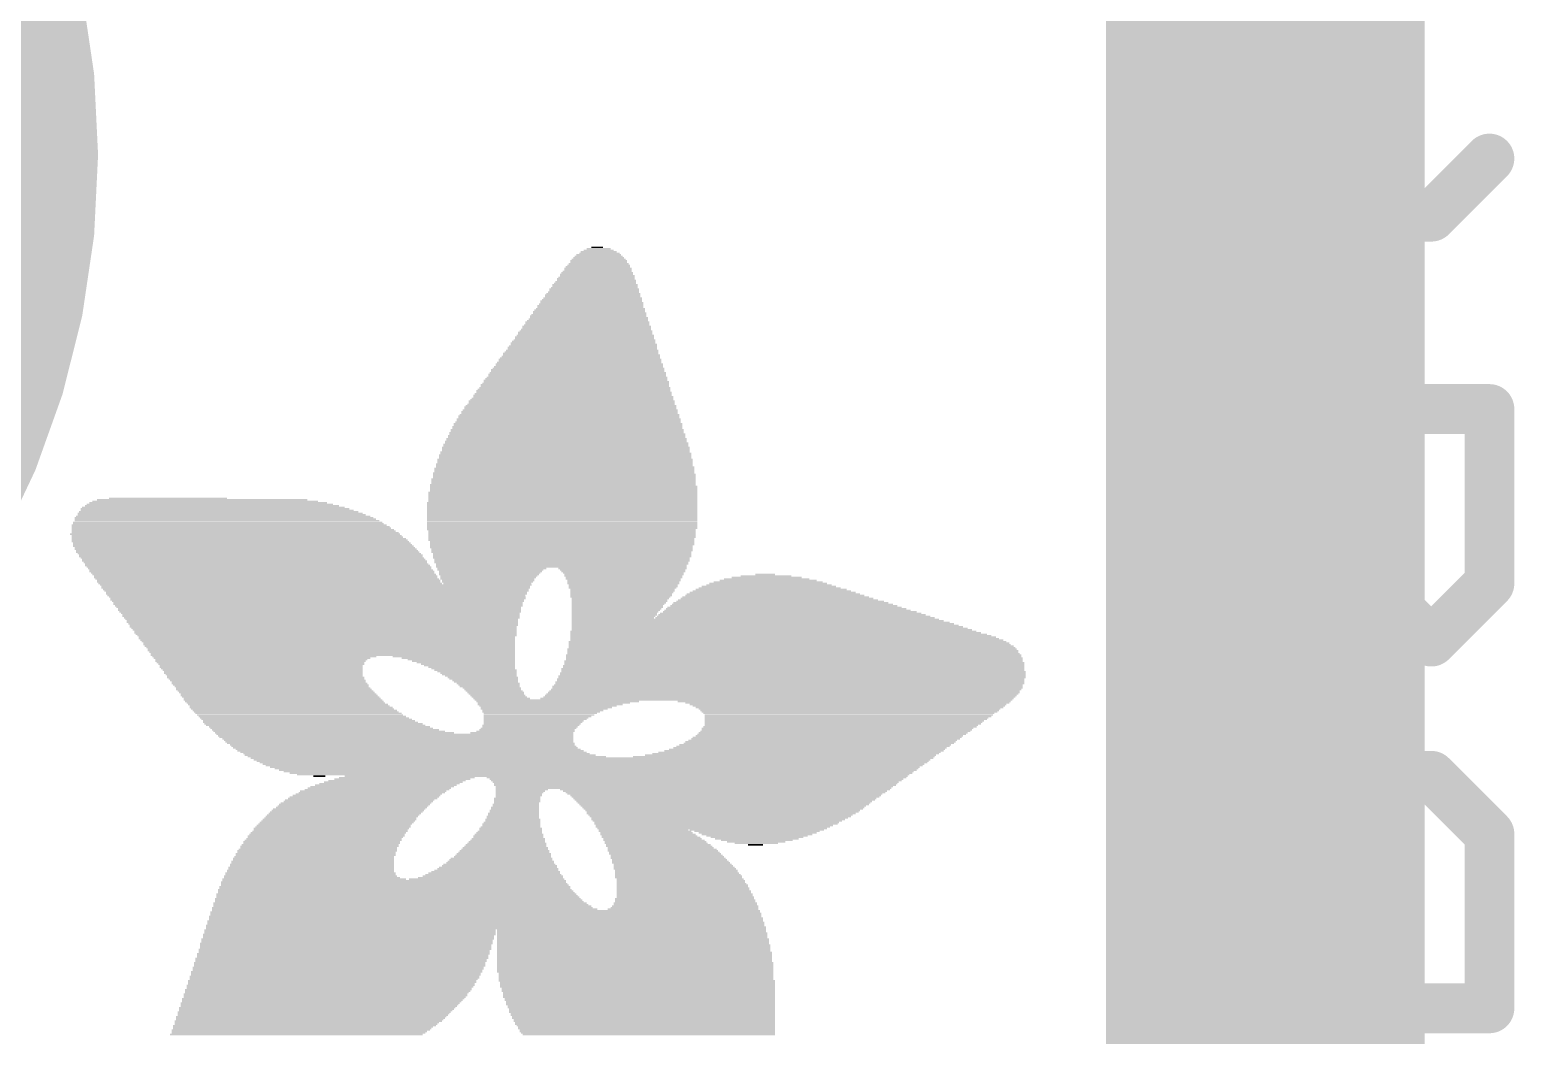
# Model space of a CAD drawing. Extents: x -12.8 to 36.1, y -7.3 to 38.5.
# Drawn here: x 4.467 to 8.255, y 16.804 to 19.369 of the extents above; entities that cross this region are included whole.
import ezdxf

# ---------------------------------------------------------------- set-up
doc = ezdxf.new("R2010")
doc.units = 0
doc.layers.add('1', color=12, linetype='CONTINUOUS')
doc.layers.add('21', color=40, linetype='CONTINUOUS')

# ---------------------------------------------------------------- blocks, each defined once
blk = doc.blocks.new('RECT')
blk.add_solid([(-0.5, -0.5), (0.5, -0.5), (-0.5, 0.5), (0.5, 0.5)])

msp = doc.modelspace()

# ---------------------------------------------------------------- linework, layer by layer
at = {"layer": '1', "const_width": 0.8128}
msp.add_lwpolyline([(7.62, 20.32), (7.62, 12.142)], dxfattribs=at)
at = {"layer": '21'}
for points, const_width in [([(2.54, 17.05, 1), (2.54, 21.05, 1), (2.54, 17.05)], 0.2032), ([(7.6301, 19.0404, 1), (7.5666, 19.0404)], 0.0635), ([(8.214, 19.018, 1), (8.169, 19.0629)], 0.0635), ([(7.45, 18.9239, 1), (7.45, 18.8604)], 0.0635), ([(8.0208, 18.9146, 1), (8.0657, 18.8697)], 0.0635), ([(8.0432, 18.8604, 1), (8.0432, 18.9239)], 0.0635), ([(7.5666, 18.7438, 1), (7.6301, 18.7438)], 0.0635), ([(7.7466, 18.4332, 1), (7.7466, 18.3697)], 0.0635), ([(7.7691, 18.379, 1), (7.7242, 18.4239)], 0.0635), ([(7.9267, 18.4015, 1), (7.8632, 18.4015)], 0.0635), ([(8.2233, 18.4015, 1), (8.1597, 18.4015)], 0.0635), ([(8.1915, 18.3697, 1), (8.1915, 18.4332)], 0.0635), ([(7.6301, 18.2532, 1), (7.5666, 18.2532)], 0.0635), ([(7.5759, 18.2756, 1), (7.6208, 18.2307)], 0.0635), ([(7.9174, 17.979, 1), (7.8725, 17.9341)], 0.0635), ([(8.214, 17.9341, 1), (8.169, 17.979)], 0.0635), ([(7.5666, 17.9566, 1), (7.6301, 17.9566)], 0.0635), ([(7.8632, 17.9566, 1), (7.9267, 17.9566)], 0.0635), ([(8.1597, 17.9566, 1), (8.2233, 17.9566)], 0.0635), ([(8.0208, 17.8308, 1), (8.0657, 17.7858)], 0.0635), ([(8.0208, 17.7858, 1), (8.0657, 17.8308)], 0.0635), ([(7.45, 17.4977, 1), (7.45, 17.4342)], 0.0635), ([(7.4725, 17.4435, 1), (7.4276, 17.4884)], 0.0635), ([(7.6208, 17.4884, 1), (7.5759, 17.4435)], 0.0635), ([(7.5983, 17.4342, 1), (7.5983, 17.4977)], 0.0635), ([(7.8949, 17.4977, 1), (7.8949, 17.4342)], 0.0635), ([(7.9174, 17.4435, 1), (7.8725, 17.4884)], 0.0635), ([(8.0657, 17.4884, 1), (8.0208, 17.4435)], 0.0635), ([(8.0432, 17.4342, 1), (8.0432, 17.4977)], 0.0635), ([(7.3335, 17.3177, 1), (7.27, 17.3177)], 0.0635), ([(7.2793, 17.3401, 1), (7.3242, 17.2952)], 0.0635), ([(7.7784, 17.3177, 1), (7.7149, 17.3177)], 0.0635), ([(7.7242, 17.3401, 1), (7.7691, 17.2952)], 0.0635), ([(7.7242, 17.2952, 1), (7.7691, 17.3401)], 0.0635), ([(8.2233, 17.3177, 1), (8.1597, 17.3177)], 0.0635), ([(8.169, 17.2952, 1), (8.214, 17.3401)], 0.0635), ([(7.3017, 16.9045, 1), (7.3017, 16.841)], 0.0635), ([(8.1915, 16.841, 1), (8.1915, 16.9045)], 0.0635), ([(7.27, 16.8728, 1), (7.3335, 16.8728)], 0.0635), ([(7.7149, 16.8728, 1), (7.7784, 16.8728)], 0.0635), ([(8.1597, 16.8728, 1), (8.2233, 16.8728)], 0.0635)]:
    msp.add_lwpolyline(points, format="xyb", dxfattribs=dict(at, const_width=const_width))
at = {"layer": '21', "const_width": 0.127}
for points in [[(7.5983, 18.7438), (7.5983, 19.0404)], [(8.0432, 18.8921), (8.1915, 19.0404)], [(7.45, 18.8921), (8.0432, 18.8921)], [(7.5983, 18.2532), (7.7466, 18.4015)], [(7.7466, 18.4015), (8.1915, 18.4015)], [(7.8949, 17.9566), (7.8949, 18.4015)], [(8.1915, 18.4015), (8.1915, 17.9566)], [(7.5983, 17.9566), (7.5983, 18.2532)], [(8.0432, 17.8083), (7.8949, 17.9566)], [(8.1915, 17.9566), (8.0432, 17.8083)], [(7.3017, 17.3177), (7.45, 17.466)], [(7.45, 17.466), (7.5983, 17.466)], [(7.5983, 17.466), (7.7466, 17.3177)], [(7.7466, 17.3177), (7.8949, 17.466)], [(7.8949, 17.466), (8.0432, 17.466)], [(8.0432, 17.466), (8.1915, 17.3177)], [(7.3017, 16.8728), (7.3017, 17.3177)], [(7.7466, 16.8728), (7.7466, 17.3177)], [(8.1915, 17.3177), (8.1915, 16.8728)], [(8.1915, 16.8728), (7.3017, 16.8728)]]:
    msp.add_lwpolyline(points, dxfattribs=at)

# ---------------------------------------------------------------- block references
at = {"layer": '21'}
for p, xscale, yscale in [((5.9188, 18.7871), 0.1295, 0.0038), ((5.9188, 18.7909), 0.1219, 0.0038), ((5.9188, 18.7947), 0.1143, 0.0038), ((5.9207, 18.7985), 0.1029, 0.0038), ((5.9188, 18.8024), 0.0915, 0.0039), ((5.9188, 18.8062), 0.0762, 0.0038), ((5.9188, 18.81), 0.0609, 0.0038), ((5.915, 18.8138), 0.0305, 0.0038), ((5.915, 18.749), 0.1829, 0.0038), ((5.915, 18.7528), 0.1753, 0.0038), ((5.9169, 18.7604), 0.1715, 0.0038), ((5.9169, 18.7566), 0.1715, 0.0038), ((5.9169, 18.7643), 0.1638, 0.0039), ((5.9188, 18.7681), 0.16, 0.0038), ((5.9188, 18.7719), 0.1524, 0.0038), ((5.9188, 18.7795), 0.1448, 0.0038), ((5.9188, 18.7757), 0.1448, 0.0038), ((5.9188, 18.7833), 0.1371, 0.0038), ((5.9074, 18.7109), 0.221, 0.0038), ((5.9093, 18.7185), 0.2172, 0.0038), ((5.9093, 18.7147), 0.2172, 0.0038), ((5.9093, 18.7223), 0.2096, 0.0038), ((5.9112, 18.7262), 0.2058, 0.0039), ((5.9112, 18.7338), 0.1981, 0.0038), ((5.9131, 18.73), 0.2019, 0.0038), ((5.9131, 18.7376), 0.1943, 0.0038), ((5.9131, 18.7452), 0.1867, 0.0038), ((5.915, 18.7414), 0.1905, 0.0038), ((5.8998, 18.6766), 0.2591, 0.0038), ((5.9017, 18.6728), 0.2629, 0.0038), ((5.9017, 18.6804), 0.2552, 0.0038), ((5.9036, 18.6842), 0.2514, 0.0038), ((5.9036, 18.6919), 0.2438, 0.0038), ((5.9036, 18.6881), 0.2438, 0.0039), ((5.9055, 18.6957), 0.24, 0.0038), ((5.9055, 18.6995), 0.2324, 0.0038), ((5.9074, 18.7071), 0.2286, 0.0038), ((5.9074, 18.7033), 0.2286, 0.0038), ((5.8922, 18.6385), 0.2972, 0.0038), ((5.8941, 18.6423), 0.2934, 0.0038), ((5.8941, 18.65), 0.2857, 0.0039), ((5.896, 18.6461), 0.2896, 0.0038), ((5.896, 18.6538), 0.2819, 0.0038), ((5.8979, 18.6576), 0.2781, 0.0038), ((5.8979, 18.6652), 0.2705, 0.0038), ((5.8979, 18.6614), 0.2705, 0.0038), ((5.8998, 18.669), 0.2667, 0.0038), ((5.8864, 18.6004), 0.3391, 0.0038), ((5.8864, 18.6042), 0.3315, 0.0038), ((5.8883, 18.6119), 0.3277, 0.0039), ((5.8883, 18.608), 0.3277, 0.0038), ((5.8883, 18.6157), 0.3201, 0.0038), ((5.8902, 18.6233), 0.3163, 0.0038), ((5.8902, 18.6195), 0.3163, 0.0038), ((5.8903, 18.6271), 0.3086, 0.0038), ((5.8922, 18.6309), 0.3048, 0.0038), ((5.8941, 18.6347), 0.301, 0.0038), ((5.8788, 18.5623), 0.3772, 0.0038), ((5.8788, 18.5699), 0.3696, 0.0038), ((5.8807, 18.5661), 0.3734, 0.0038), ((5.8807, 18.5738), 0.3657, 0.0039), ((5.8826, 18.5776), 0.3619, 0.0038), ((5.8826, 18.5852), 0.3543, 0.0038), ((5.8826, 18.5814), 0.3543, 0.0038), ((5.8845, 18.589), 0.3505, 0.0038), ((5.8845, 18.5966), 0.3429, 0.0038), ((5.8845, 18.5928), 0.3429, 0.0038), ((5.8712, 18.528), 0.4153, 0.0038), ((5.8712, 18.5242), 0.4153, 0.0038), ((5.8712, 18.5318), 0.4076, 0.0038), ((5.8731, 18.5357), 0.4038, 0.0039), ((5.8731, 18.5433), 0.3962, 0.0038), ((5.875, 18.5395), 0.4, 0.0038), ((5.875, 18.5471), 0.3924, 0.0038), ((5.8769, 18.5509), 0.3886, 0.0038), ((5.8769, 18.5585), 0.381, 0.0038), ((5.8769, 18.5547), 0.381, 0.0038), ((5.8636, 18.4899), 0.4534, 0.0038), ((5.8636, 18.4861), 0.4534, 0.0038), ((5.8655, 18.4937), 0.4496, 0.0038), ((5.8655, 18.5014), 0.442, 0.0038), ((5.8655, 18.4976), 0.442, 0.0039), ((5.8674, 18.5052), 0.4382, 0.0038), ((5.8674, 18.509), 0.4306, 0.0038), ((5.8693, 18.5166), 0.4268, 0.0038), ((5.8693, 18.5128), 0.4268, 0.0038), ((5.8693, 18.5204), 0.4191, 0.0038), ((5.854, 18.448), 0.4953, 0.0038), ((5.8559, 18.4518), 0.4915, 0.0038), ((5.8579, 18.4556), 0.4877, 0.0038), ((5.8579, 18.4633), 0.4801, 0.0038), ((5.8579, 18.4595), 0.4801, 0.0039), ((5.8598, 18.4671), 0.4762, 0.0038), ((5.8598, 18.4747), 0.4686, 0.0038), ((5.8617, 18.4709), 0.4724, 0.0038), ((5.8617, 18.4785), 0.4648, 0.0038), ((5.8636, 18.4823), 0.461, 0.0038), ((5.8483, 18.4099), 0.5373, 0.0038), ((5.8483, 18.4137), 0.5295, 0.0038), ((5.8502, 18.4214), 0.5257, 0.0039), ((5.8502, 18.4175), 0.5257, 0.0038), ((5.8502, 18.4252), 0.5181, 0.0038), ((5.8521, 18.429), 0.5143, 0.0038), ((5.8521, 18.4366), 0.5067, 0.0038), ((5.854, 18.4328), 0.5105, 0.0038), ((5.854, 18.4404), 0.5029, 0.0038), ((5.8559, 18.4442), 0.4991, 0.0038), ((5.8426, 18.3756), 0.5715, 0.0038), ((5.8426, 18.3718), 0.5715, 0.0038), ((5.8426, 18.3833), 0.5639, 0.0039), ((5.8426, 18.3794), 0.5639, 0.0038), ((5.8445, 18.3871), 0.5601, 0.0038), ((5.8445, 18.3947), 0.5525, 0.0038), ((5.8445, 18.3909), 0.5525, 0.0038), ((5.8464, 18.3985), 0.5487, 0.0038), ((5.8464, 18.4061), 0.5411, 0.0038), ((5.8464, 18.4023), 0.5411, 0.0038), ((5.8369, 18.3337), 0.6058, 0.0038), ((5.8369, 18.3413), 0.5982, 0.0038), ((5.8388, 18.3375), 0.602, 0.0038), ((5.8388, 18.349), 0.5944, 0.0038), ((5.8388, 18.3452), 0.5944, 0.0039), ((5.8388, 18.3566), 0.5867, 0.0038), ((5.8388, 18.3528), 0.5867, 0.0038), ((5.8407, 18.3642), 0.5829, 0.0038), ((5.8407, 18.3604), 0.5829, 0.0038), ((5.8407, 18.368), 0.5753, 0.0038), ((5.835, 18.3032), 0.6324, 0.0038), ((5.835, 18.2994), 0.6324, 0.0038), ((5.835, 18.2956), 0.6324, 0.0038), ((5.835, 18.3109), 0.6248, 0.0038), ((5.835, 18.3071), 0.6248, 0.0039), ((5.835, 18.3185), 0.6172, 0.0038), ((5.8369, 18.3147), 0.621, 0.0038), ((5.8369, 18.3261), 0.6134, 0.0038), ((5.8369, 18.3223), 0.6134, 0.0038), ((5.8369, 18.3299), 0.6058, 0.0038), ((5.8312, 18.2613), 0.6554, 0.0038), ((5.8312, 18.2575), 0.6554, 0.0038), ((5.8332, 18.2728), 0.6515, 0.0038), ((5.8332, 18.269), 0.6515, 0.0039), ((5.8332, 18.2651), 0.6515, 0.0038), ((5.8332, 18.2842), 0.6439, 0.0038), ((5.8332, 18.2804), 0.6439, 0.0038), ((5.8332, 18.2766), 0.6439, 0.0038), ((5.835, 18.288), 0.6401, 0.0038), ((5.8331, 18.2918), 0.6362, 0.0038), ((5.8293, 18.2232), 0.6744, 0.0038), ((5.8293, 18.2194), 0.6744, 0.0038), ((5.8293, 18.2385), 0.6668, 0.0038), ((5.8312, 18.2347), 0.6706, 0.0038), ((5.8312, 18.2309), 0.6706, 0.0039), ((5.8312, 18.227), 0.6706, 0.0038), ((5.8312, 18.2499), 0.663, 0.0038), ((5.8312, 18.2461), 0.663, 0.0038), ((5.8312, 18.2423), 0.663, 0.0038), ((5.8331, 18.2537), 0.6592, 0.0038), ((5.8274, 18.1889), 0.6858, 0.0038), ((5.8274, 18.1851), 0.6858, 0.0038), ((5.8274, 18.1813), 0.6858, 0.0038), ((5.8274, 18.208), 0.6782, 0.0038), ((5.8293, 18.2042), 0.682, 0.0038), ((5.8293, 18.2004), 0.682, 0.0038), ((5.8293, 18.1966), 0.682, 0.0038), ((5.8293, 18.1928), 0.682, 0.0039), ((5.8293, 18.2156), 0.6744, 0.0038), ((5.8293, 18.2118), 0.6744, 0.0038), ((4.9397, 18.147), 0.6858, 0.0038), ((4.9454, 18.1432), 0.6972, 0.0038), ((4.9359, 18.1508), 0.6705, 0.0038), ((4.9321, 18.1547), 0.6477, 0.0039), ((4.9264, 18.1585), 0.6287, 0.0038), ((4.9225, 18.1623), 0.6058, 0.0038), ((4.9149, 18.1661), 0.5754, 0.0038), ((4.9073, 18.1699), 0.5372, 0.0038), ((4.8197, 18.1737), 0.3009, 0.0038), ((5.8255, 18.1623), 0.6896, 0.0038), ((5.8255, 18.1585), 0.6896, 0.0038), ((5.8255, 18.1547), 0.6896, 0.0039), ((5.8255, 18.1508), 0.6896, 0.0038), ((5.8255, 18.147), 0.6896, 0.0038), ((5.8255, 18.1432), 0.6896, 0.0038), ((5.8274, 18.1775), 0.6858, 0.0038), ((5.8274, 18.1737), 0.6858, 0.0038), ((5.8274, 18.1699), 0.6858, 0.0038), ((5.8274, 18.1661), 0.6858, 0.0038), ((4.9759, 18.1051), 0.8039, 0.0038), ((4.9721, 18.1127), 0.7887, 0.0038), ((4.974, 18.1089), 0.7925, 0.0038), ((4.9625, 18.1242), 0.762, 0.0038), ((4.9663, 18.1204), 0.7696, 0.0038), ((4.9702, 18.1166), 0.7773, 0.0039), ((4.9606, 18.128), 0.7506, 0.0038), ((4.953, 18.1356), 0.7278, 0.0038), ((4.9568, 18.1318), 0.7354, 0.0038), ((4.9492, 18.1394), 0.7124, 0.0038), ((5.8255, 18.1394), 0.6896, 0.0038), ((5.8255, 18.1356), 0.6896, 0.0038), ((5.8255, 18.1318), 0.6896, 0.0038), ((5.8255, 18.128), 0.6896, 0.0038), ((5.8255, 18.1242), 0.6896, 0.0038), ((5.8255, 18.1204), 0.6896, 0.0038), ((5.8255, 18.1166), 0.6896, 0.0039), ((5.8255, 18.1127), 0.6896, 0.0038), ((5.8255, 18.1089), 0.6896, 0.0038), ((5.8255, 18.1051), 0.6896, 0.0038), ((4.9911, 18.0823), 0.842, 0.0038), ((4.9797, 18.1013), 0.8115, 0.0038), ((4.9816, 18.0975), 0.8153, 0.0038), ((4.9854, 18.0937), 0.823, 0.0038), ((4.9873, 18.0899), 0.8268, 0.0038), ((4.9911, 18.0861), 0.8344, 0.0038), ((4.9949, 18.0785), 0.842, 0.0039), ((4.9968, 18.0746), 0.8458, 0.0038), ((5.0006, 18.0708), 0.8534, 0.0038), ((5.0026, 18.067), 0.8573, 0.0038), ((5.8255, 18.1013), 0.6896, 0.0038), ((5.8255, 18.0975), 0.6896, 0.0038), ((5.8236, 18.0937), 0.6858, 0.0038), ((5.8255, 18.0899), 0.682, 0.0038), ((5.8255, 18.0861), 0.682, 0.0038), ((5.8255, 18.0823), 0.682, 0.0038), ((5.8255, 18.0785), 0.682, 0.0039), ((5.8255, 18.0746), 0.682, 0.0038), ((5.8236, 18.0708), 0.6782, 0.0038), ((5.8236, 18.067), 0.6782, 0.0038), ((5.0045, 18.0632), 0.8611, 0.0038), ((5.0083, 18.0594), 0.8611, 0.0038), ((5.0102, 18.0556), 0.8649, 0.0038), ((5.0121, 18.0518), 0.8687, 0.0038), ((5.0159, 18.048), 0.8687, 0.0038), ((5.0178, 18.0442), 0.8725, 0.0038), ((5.0216, 18.0404), 0.8725, 0.0039), ((5.0235, 18.0365), 0.8763, 0.0038), ((5.0273, 18.0327), 0.8763, 0.0038), ((5.0312, 18.0289), 0.8763, 0.0038), ((5.8255, 18.0632), 0.6744, 0.0038), ((5.8255, 18.0594), 0.6744, 0.0038), ((5.8255, 18.0556), 0.6744, 0.0038), ((5.8236, 18.0518), 0.6706, 0.0038), ((5.8236, 18.048), 0.6706, 0.0038), ((5.8255, 18.0442), 0.6668, 0.0038), ((5.8255, 18.0404), 0.6668, 0.0039), ((5.8236, 18.0365), 0.663, 0.0038), ((5.8255, 18.0327), 0.6592, 0.0038), ((5.8255, 18.0289), 0.6592, 0.0038), ((5.0312, 18.0251), 0.8763, 0.0038), ((5.035, 18.0213), 0.8763, 0.0038), ((5.0388, 18.0175), 0.8763, 0.0038), ((5.0407, 18.0137), 0.8801, 0.0038), ((5.0426, 18.0099), 0.8763, 0.0038), ((5.0464, 18.0061), 0.8763, 0.0038), ((5.0483, 18.0023), 0.8801, 0.0039), ((5.0521, 17.9984), 0.8801, 0.0038), ((5.054, 17.9946), 0.8763, 0.0038), ((5.8255, 18.0251), 0.6592, 0.0038), ((5.8236, 18.0213), 0.6553, 0.0038), ((5.8255, 18.0175), 0.6515, 0.0038), ((5.8255, 18.0137), 0.6515, 0.0038), ((5.8236, 18.0099), 0.6477, 0.0038), ((5.8255, 18.0061), 0.6439, 0.0038), ((5.8236, 18.0023), 0.6401, 0.0039), ((5.8236, 17.9984), 0.6401, 0.0038), ((5.6465, 17.9946), 0.2781, 0.0038), ((5.9798, 17.9946), 0.3276, 0.0038), ((5.0578, 17.9908), 0.8763, 0.0038), ((5.0597, 17.987), 0.8801, 0.0038), ((5.0616, 17.9832), 0.8763, 0.0038), ((5.0654, 17.9794), 0.8763, 0.0038), ((5.0693, 17.9756), 0.8763, 0.0038), ((5.0693, 17.9718), 0.8763, 0.0038), ((5.0731, 17.968), 0.8763, 0.0038), ((5.0769, 17.9642), 0.8763, 0.0039), ((5.0769, 17.9603), 0.8763, 0.0038), ((5.0807, 17.9565), 0.8763, 0.0038), ((5.6427, 17.9908), 0.2705, 0.0038), ((5.6427, 17.987), 0.2629, 0.0038), ((5.6407, 17.9832), 0.259, 0.0038), ((5.6388, 17.9794), 0.2552, 0.0038), ((5.6388, 17.9756), 0.2476, 0.0038), ((5.6369, 17.9718), 0.2438, 0.0038), ((5.635, 17.968), 0.24, 0.0038), ((5.6369, 17.9642), 0.2362, 0.0039), ((5.635, 17.9603), 0.2324, 0.0038), ((5.635, 17.9565), 0.2248, 0.0038), ((5.9798, 17.9908), 0.32, 0.0038), ((5.9817, 17.987), 0.3162, 0.0038), ((5.9817, 17.9832), 0.3086, 0.0038), ((5.9836, 17.9794), 0.3048, 0.0038), ((5.9817, 17.9756), 0.301, 0.0038), ((5.9836, 17.9718), 0.2972, 0.0038), ((5.9817, 17.968), 0.2934, 0.0038), ((5.9836, 17.9642), 0.2896, 0.0039), ((5.9817, 17.9603), 0.2858, 0.0038), ((5.9817, 17.9565), 0.2858, 0.0038), ((6.3513, 17.9565), 0.301, 0.0038), ((6.3513, 17.9603), 0.2781, 0.0038), ((6.3513, 17.9642), 0.2477, 0.0039), ((6.3475, 17.968), 0.2171, 0.0038), ((6.3475, 17.9718), 0.1791, 0.0038), ((6.3456, 17.9756), 0.1295, 0.0038), ((6.3437, 17.9794), 0.0495, 0.0038), ((5.1969, 17.9527), 1.1011, 0.0038), ((5.1969, 17.9489), 1.0935, 0.0038), ((5.1969, 17.9451), 1.0935, 0.0038), ((5.1969, 17.9413), 1.0859, 0.0038), ((5.1988, 17.9375), 1.0821, 0.0038), ((5.1988, 17.9337), 1.0745, 0.0038), ((5.1988, 17.9299), 1.0745, 0.0038), ((5.1987, 17.9261), 1.0668, 0.0039), ((5.2007, 17.9222), 1.0629, 0.0038), ((5.2026, 17.9184), 1.0591, 0.0038), ((5.9817, 17.9527), 0.2782, 0.0038), ((5.9817, 17.9489), 0.2782, 0.0038), ((5.9798, 17.9451), 0.2744, 0.0038), ((5.9798, 17.9413), 0.2667, 0.0038), ((5.9798, 17.9375), 0.2667, 0.0038), ((5.9779, 17.9337), 0.2629, 0.0038), ((5.976, 17.9299), 0.2591, 0.0038), ((5.976, 17.9261), 0.2591, 0.0039), ((5.9741, 17.9222), 0.2553, 0.0038), ((5.9741, 17.9184), 0.2476, 0.0038), ((6.3742, 17.9184), 0.4915, 0.0038), ((6.3703, 17.9222), 0.4762, 0.0038), ((6.3684, 17.9261), 0.4572, 0.0039), ((6.3646, 17.9299), 0.442, 0.0038), ((6.3627, 17.9337), 0.423, 0.0038), ((6.3608, 17.9375), 0.4038, 0.0038), ((6.3589, 17.9413), 0.3848, 0.0038), ((6.3551, 17.9451), 0.362, 0.0038), ((6.3532, 17.9489), 0.3429, 0.0038), ((6.3532, 17.9527), 0.32, 0.0038), ((5.2007, 17.9146), 1.0553, 0.0038), ((5.2026, 17.9108), 1.0515, 0.0038), ((5.2026, 17.907), 1.0439, 0.0038), ((5.2026, 17.9032), 1.0439, 0.0038), ((5.2045, 17.8994), 1.0401, 0.0038), ((5.2045, 17.8956), 1.0325, 0.0038), ((5.2064, 17.8918), 1.0287, 0.0038), ((5.2064, 17.888), 1.0287, 0.0039), ((5.2083, 17.8841), 1.0249, 0.0038), ((5.2083, 17.8803), 1.0173, 0.0038), ((5.9607, 17.8841), 0.2209, 0.0038), ((5.9588, 17.8803), 0.2171, 0.0038), ((5.9722, 17.9146), 0.2438, 0.0038), ((5.9722, 17.9108), 0.2438, 0.0038), ((5.9703, 17.907), 0.24, 0.0038), ((5.9684, 17.9032), 0.2362, 0.0038), ((5.9665, 17.8994), 0.2324, 0.0038), ((5.9665, 17.8956), 0.2324, 0.0038), ((5.9646, 17.8918), 0.2286, 0.0038), ((5.9627, 17.888), 0.2247, 0.0039), ((6.4084, 17.8803), 0.6668, 0.0038), ((6.4066, 17.8841), 0.6477, 0.0038), ((6.4008, 17.888), 0.6286, 0.0039), ((6.397, 17.8918), 0.6134, 0.0038), ((6.3932, 17.8956), 0.5982, 0.0038), ((6.3913, 17.8994), 0.5791, 0.0038), ((6.3875, 17.9032), 0.5639, 0.0038), ((6.3837, 17.907), 0.5487, 0.0038), ((6.3818, 17.9108), 0.5295, 0.0038), ((6.3761, 17.9146), 0.5105, 0.0038), ((5.2102, 17.8765), 1.0135, 0.0038), ((5.2102, 17.8727), 1.0135, 0.0038), ((5.2121, 17.8689), 1.0096, 0.0038), ((5.2121, 17.8651), 1.002, 0.0038), ((5.214, 17.8613), 0.9982, 0.0038), ((5.214, 17.8575), 0.9982, 0.0038), ((5.2159, 17.8537), 0.9944, 0.0038), ((5.2178, 17.8498), 0.9906, 0.0039), ((5.2159, 17.846), 0.9868, 0.0038), ((5.2178, 17.8422), 0.983, 0.0038), ((5.9588, 17.8765), 0.2171, 0.0038), ((5.9569, 17.8727), 0.2133, 0.0038), ((5.955, 17.8689), 0.2095, 0.0038), ((6.3189, 17.8651), 0.9372, 0.0038), ((6.3246, 17.8613), 0.9486, 0.0038), ((6.3323, 17.8575), 0.9639, 0.0038), ((6.338, 17.8537), 0.9753, 0.0038), ((6.3437, 17.8498), 0.9867, 0.0039), ((6.3494, 17.846), 0.9982, 0.0038), ((6.3551, 17.8422), 1.0096, 0.0038), ((6.4199, 17.8689), 0.7125, 0.0038), ((6.4161, 17.8727), 0.6973, 0.0038), ((6.4122, 17.8765), 0.682, 0.0038), ((5.2197, 17.8384), 0.9792, 0.0038), ((5.2216, 17.8346), 0.9754, 0.0038), ((5.2216, 17.8308), 0.9754, 0.0038), ((5.2235, 17.827), 0.9716, 0.0038), ((5.2254, 17.8232), 0.9678, 0.0038), ((5.2255, 17.8194), 0.9601, 0.0038), ((5.2255, 17.8156), 0.9601, 0.0038), ((5.2274, 17.8117), 0.9563, 0.0039), ((5.2293, 17.8079), 0.9525, 0.0038), ((5.2312, 17.8041), 0.9487, 0.0038), ((6.4008, 17.8079), 1.1164, 0.0038), ((6.4046, 17.8041), 1.124, 0.0038), ((6.3646, 17.8346), 1.0364, 0.0038), ((6.3703, 17.8308), 1.0478, 0.0038), ((6.3779, 17.827), 1.063, 0.0038), ((6.3837, 17.8232), 1.0745, 0.0038), ((6.3894, 17.8194), 1.0859, 0.0038), ((6.3932, 17.8156), 1.0935, 0.0038), ((6.3989, 17.8117), 1.1049, 0.0039), ((6.3608, 17.8384), 1.021, 0.0038), ((5.2312, 17.8003), 0.9487, 0.0038), ((5.2331, 17.7965), 0.9449, 0.0038), ((5.235, 17.7927), 0.9411, 0.0038), ((5.2369, 17.7889), 0.9373, 0.0038), ((5.2369, 17.7851), 0.9373, 0.0038), ((5.2388, 17.7813), 0.9335, 0.0038), ((5.2407, 17.7775), 0.9297, 0.0038), ((5.2407, 17.7736), 0.9297, 0.0039), ((5.0654, 17.7698), 0.5715, 0.0038), ((5.0597, 17.766), 0.5524, 0.0038), ((5.5493, 17.7698), 0.3124, 0.0038), ((5.5607, 17.766), 0.2896, 0.0038), ((6.4161, 17.7736), 1.1621, 0.0039), ((6.4161, 17.7698), 1.1621, 0.0038), ((6.418, 17.766), 1.1659, 0.0038), ((6.4122, 17.7889), 1.1468, 0.0038), ((6.4141, 17.7851), 1.1506, 0.0038), ((6.4141, 17.7813), 1.1506, 0.0038), ((6.4161, 17.7775), 1.1545, 0.0038), ((6.4065, 17.8003), 1.1278, 0.0038), ((6.4103, 17.7965), 1.1354, 0.0038), ((6.4122, 17.7927), 1.1392, 0.0038), ((5.0578, 17.7622), 0.541, 0.0038), ((5.0559, 17.7584), 0.5372, 0.0038), ((5.0559, 17.7546), 0.5296, 0.0038), ((5.0578, 17.7508), 0.5258, 0.0038), ((5.0578, 17.747), 0.5182, 0.0038), ((5.0578, 17.7432), 0.5182, 0.0038), ((5.0597, 17.7394), 0.5144, 0.0038), ((5.0616, 17.7355), 0.5106, 0.0039), ((5.0635, 17.7317), 0.5068, 0.0038), ((5.0635, 17.7279), 0.5068, 0.0038), ((5.5684, 17.7622), 0.2743, 0.0038), ((5.5741, 17.7584), 0.2629, 0.0038), ((5.5798, 17.7546), 0.2515, 0.0038), ((5.5855, 17.7508), 0.2401, 0.0038), ((5.5893, 17.747), 0.2324, 0.0038), ((5.595, 17.7432), 0.221, 0.0038), ((5.5988, 17.7394), 0.2134, 0.0038), ((5.6045, 17.7355), 0.2096, 0.0039), ((5.6084, 17.7317), 0.2019, 0.0038), ((5.6122, 17.7279), 0.1943, 0.0038), ((6.4142, 17.7279), 1.1887, 0.0038), ((6.4142, 17.7394), 1.1811, 0.0038), ((6.4142, 17.7355), 1.1811, 0.0039), ((6.4161, 17.7317), 1.1849, 0.0038), ((6.4161, 17.747), 1.1773, 0.0038), ((6.4161, 17.7432), 1.1773, 0.0038), ((6.4161, 17.7584), 1.1697, 0.0038), ((6.418, 17.7546), 1.1735, 0.0038), ((6.418, 17.7508), 1.1735, 0.0038), ((6.418, 17.7622), 1.1659, 0.0038), ((5.0654, 17.7241), 0.503, 0.0038), ((5.0673, 17.7203), 0.4992, 0.0038), ((5.0692, 17.7165), 0.503, 0.0038), ((5.0712, 17.7127), 0.4991, 0.0038), ((5.075, 17.7089), 0.4991, 0.0038), ((5.0769, 17.7051), 0.4953, 0.0038), ((5.0788, 17.7013), 0.4991, 0.0038), ((5.0826, 17.6974), 0.4991, 0.0039), ((5.0845, 17.6936), 0.4953, 0.0038), ((5.0883, 17.6898), 0.4953, 0.0038), ((5.6141, 17.7241), 0.1905, 0.0038), ((5.6179, 17.7203), 0.1829, 0.0038), ((5.6235, 17.7165), 0.1791, 0.0038), ((5.6254, 17.7127), 0.1753, 0.0038), ((5.6293, 17.7089), 0.1676, 0.0038), ((5.6312, 17.7051), 0.1638, 0.0038), ((5.6369, 17.7013), 0.16, 0.0038), ((5.6388, 17.6974), 0.1562, 0.0039), ((5.6407, 17.6936), 0.1524, 0.0038), ((5.6464, 17.6898), 0.1486, 0.0038), ((6.4008, 17.6936), 1.2002, 0.0038), ((6.4008, 17.6898), 1.2002, 0.0038), ((6.4027, 17.6974), 1.1964, 0.0039), ((6.4065, 17.7051), 1.1964, 0.0038), ((6.4065, 17.7013), 1.1964, 0.0038), ((6.4085, 17.7127), 1.1925, 0.0038), ((6.4085, 17.7089), 1.1925, 0.0038), ((6.4123, 17.7203), 1.1925, 0.0038), ((6.4123, 17.7165), 1.1925, 0.0038), ((6.4142, 17.7241), 1.1887, 0.0038), ((5.0902, 17.686), 0.4991, 0.0038), ((5.094, 17.6822), 0.4991, 0.0038), ((5.0978, 17.6784), 0.4991, 0.0038), ((5.1035, 17.6708), 0.503, 0.0038), ((5.1016, 17.6746), 0.4991, 0.0038), ((5.1073, 17.667), 0.503, 0.0038), ((5.1112, 17.6632), 0.5029, 0.0038), ((5.1131, 17.6593), 0.5067, 0.0039), ((5.1169, 17.6555), 0.5067, 0.0038), ((5.1207, 17.6517), 0.5067, 0.0038), ((5.6483, 17.686), 0.1448, 0.0038), ((5.6521, 17.6822), 0.1448, 0.0038), ((5.656, 17.6784), 0.1447, 0.0038), ((5.6579, 17.6746), 0.1409, 0.0038), ((5.6616, 17.6708), 0.1409, 0.0038), ((5.6655, 17.667), 0.141, 0.0038), ((5.6712, 17.6632), 0.1448, 0.0038), ((6.2884, 17.6593), 1.3716, 0.0039), ((5.814, 17.6555), 0.4153, 0.0038), ((5.8045, 17.6517), 0.3886, 0.0038), ((6.3741, 17.6632), 1.2078, 0.0038), ((6.3799, 17.667), 1.2039, 0.0038), ((6.3837, 17.6708), 1.2039, 0.0038), ((6.3875, 17.6746), 1.2039, 0.0038), ((6.3913, 17.6784), 1.204, 0.0038), ((6.3932, 17.6822), 1.2002, 0.0038), ((6.397, 17.686), 1.2002, 0.0038), ((6.5456, 17.6555), 0.8496, 0.0038), ((6.5532, 17.6517), 0.8268, 0.0038), ((5.1264, 17.6479), 0.5105, 0.0038), ((5.134, 17.6403), 0.5182, 0.0038), ((5.1302, 17.6441), 0.5105, 0.0038), ((5.1378, 17.6365), 0.5182, 0.0038), ((5.1435, 17.6327), 0.522, 0.0038), ((5.1473, 17.6289), 0.522, 0.0038), ((5.153, 17.6251), 0.5258, 0.0038), ((5.1568, 17.6212), 0.5258, 0.0039), ((5.1626, 17.6174), 0.5295, 0.0038), ((5.1683, 17.6136), 0.5334, 0.0038), ((5.795, 17.6479), 0.3696, 0.0038), ((5.7893, 17.6441), 0.3506, 0.0038), ((5.7854, 17.6403), 0.3353, 0.0038), ((5.7797, 17.6365), 0.3239, 0.0038), ((5.7721, 17.6289), 0.3009, 0.0038), ((5.776, 17.6327), 0.3086, 0.0038), ((5.7702, 17.6251), 0.2895, 0.0038), ((5.7664, 17.6212), 0.2819, 0.0039), ((5.7627, 17.6174), 0.2743, 0.0038), ((5.7589, 17.6136), 0.2667, 0.0038), ((6.5551, 17.6479), 0.8078, 0.0038), ((6.5571, 17.6441), 0.7963, 0.0038), ((6.5589, 17.6403), 0.7848, 0.0038), ((6.5589, 17.6365), 0.7696, 0.0038), ((6.5589, 17.6327), 0.762, 0.0038), ((6.5589, 17.6289), 0.7544, 0.0038), ((6.557, 17.6251), 0.743, 0.0038), ((6.557, 17.6212), 0.7354, 0.0039), ((6.5551, 17.6174), 0.7316, 0.0038), ((6.5513, 17.6136), 0.7239, 0.0038), ((5.174, 17.6098), 0.5372, 0.0038), ((5.1797, 17.606), 0.541, 0.0038), ((5.1835, 17.6022), 0.5486, 0.0038), ((5.1912, 17.5984), 0.5563, 0.0038), ((5.1969, 17.5946), 0.5601, 0.0038), ((5.2064, 17.5908), 0.5639, 0.0038), ((5.2121, 17.587), 0.5677, 0.0038), ((5.2216, 17.5831), 0.5792, 0.0039), ((5.2312, 17.5793), 0.5905, 0.0038), ((5.2445, 17.5755), 0.6096, 0.0038), ((5.7227, 17.5755), 0.2629, 0.0038), ((5.7321, 17.5793), 0.2515, 0.0038), ((5.7359, 17.5831), 0.2439, 0.0039), ((5.7397, 17.587), 0.2439, 0.0038), ((5.7455, 17.5946), 0.2476, 0.0038), ((5.7436, 17.5908), 0.2438, 0.0038), ((5.757, 17.6098), 0.2629, 0.0038), ((5.7531, 17.606), 0.2552, 0.0038), ((5.7512, 17.6022), 0.2514, 0.0038), ((5.7493, 17.5984), 0.2476, 0.0038), ((6.517, 17.5755), 0.6858, 0.0038), ((6.5227, 17.5793), 0.6896, 0.0038), ((6.5284, 17.587), 0.6934, 0.0038), ((6.5265, 17.5831), 0.6896, 0.0039), ((6.5342, 17.5908), 0.6973, 0.0038), ((6.5494, 17.6098), 0.7201, 0.0038), ((6.5456, 17.606), 0.7125, 0.0038), ((6.5437, 17.6022), 0.7087, 0.0038), ((6.5418, 17.5984), 0.7049, 0.0038), ((6.538, 17.5946), 0.6973, 0.0038), ((5.3988, 17.5717), 0.9106, 0.0038), ((5.4007, 17.5679), 0.9068, 0.0038), ((5.4026, 17.5641), 0.903, 0.0038), ((5.4064, 17.5603), 0.8954, 0.0038), ((5.4083, 17.5565), 0.8916, 0.0038), ((5.4102, 17.5527), 0.8878, 0.0038), ((5.414, 17.5489), 0.8878, 0.0038), ((5.4179, 17.545), 0.8801, 0.0039), ((5.4217, 17.5412), 0.8801, 0.0038), ((5.4255, 17.5374), 0.8801, 0.0038), ((6.458, 17.5374), 0.6973, 0.0038), ((6.4656, 17.5412), 0.6972, 0.0038), ((6.4713, 17.545), 0.6934, 0.0039), ((6.4808, 17.5489), 0.6896, 0.0038), ((6.4846, 17.5527), 0.6896, 0.0038), ((6.4903, 17.5565), 0.6858, 0.0038), ((6.498, 17.5603), 0.6858, 0.0038), ((6.5018, 17.5641), 0.6858, 0.0038), ((6.5075, 17.5679), 0.682, 0.0038), ((6.5132, 17.5717), 0.6858, 0.0038), ((5.4331, 17.5336), 0.8801, 0.0038), ((5.4388, 17.5298), 0.8839, 0.0038), ((5.4464, 17.526), 0.884, 0.0038), ((5.4541, 17.5222), 0.8839, 0.0038), ((5.4636, 17.5184), 0.8953, 0.0038), ((5.4807, 17.5146), 0.9144, 0.0038), ((5.9017, 17.5108), 1.7412, 0.0038), ((5.9017, 17.5069), 1.726, 0.0039), ((5.9036, 17.5031), 1.7145, 0.0038), ((5.9055, 17.4993), 1.703, 0.0038), ((6.3913, 17.5146), 0.7696, 0.0038), ((6.4084, 17.5184), 0.743, 0.0038), ((6.4218, 17.5222), 0.7315, 0.0038), ((6.4313, 17.526), 0.7201, 0.0038), ((6.4427, 17.5298), 0.7124, 0.0038), ((6.4504, 17.5336), 0.7049, 0.0038), ((5.9055, 17.4955), 1.6878, 0.0038), ((5.9074, 17.4917), 1.6764, 0.0038), ((5.9093, 17.4879), 1.6574, 0.0038), ((5.9131, 17.4841), 1.6421, 0.0038), ((5.9169, 17.4803), 1.6269, 0.0038), ((5.9188, 17.4765), 1.6078, 0.0038), ((5.9245, 17.4727), 1.5887, 0.0038), ((5.9303, 17.4688), 1.5621, 0.0039), ((5.2064, 17.465), 0.0305, 0.0038), ((5.4293, 17.4612), 0.3467, 0.0038), ((5.9893, 17.465), 1.4364, 0.0038), ((6.1684, 17.4612), 1.0706, 0.0038), ((5.3397, 17.4231), 0.3734, 0.0038), ((5.3435, 17.4269), 0.3734, 0.0038), ((5.3531, 17.4307), 0.3695, 0.0039), ((5.3588, 17.4346), 0.3657, 0.0038), ((5.3664, 17.4384), 0.3658, 0.0038), ((5.3759, 17.4422), 0.362, 0.0038), ((5.3855, 17.446), 0.3581, 0.0038), ((5.395, 17.4498), 0.3543, 0.0038), ((5.4045, 17.4536), 0.3505, 0.0038), ((5.4179, 17.4574), 0.3467, 0.0038), ((6.1684, 17.4574), 1.0554, 0.0038), ((6.1684, 17.4536), 1.0478, 0.0038), ((6.1665, 17.4498), 1.0363, 0.0038), ((6.1665, 17.446), 1.0287, 0.0038), ((6.1646, 17.4422), 1.0249, 0.0038), ((6.1627, 17.4384), 1.0135, 0.0038), ((6.1608, 17.4346), 1.0097, 0.0038), ((5.7226, 17.4307), 0.1334, 0.0039), ((5.7188, 17.4269), 0.1258, 0.0038), ((5.7169, 17.4231), 0.122, 0.0038), ((6.2408, 17.4307), 0.842, 0.0039), ((6.2408, 17.4269), 0.8268, 0.0038), ((6.2427, 17.4231), 0.8154, 0.0038), ((5.2883, 17.385), 0.3848, 0.0038), ((5.2921, 17.3888), 0.3848, 0.0038), ((5.2959, 17.3926), 0.3848, 0.0039), ((5.2997, 17.3965), 0.3848, 0.0038), ((5.3054, 17.4003), 0.381, 0.0038), ((5.3092, 17.4041), 0.381, 0.0038), ((5.3169, 17.4079), 0.381, 0.0038), ((5.3207, 17.4117), 0.381, 0.0038), ((5.3264, 17.4155), 0.3772, 0.0038), ((5.3321, 17.4193), 0.3734, 0.0038), ((5.7054, 17.385), 0.1219, 0.0038), ((5.7073, 17.3926), 0.1181, 0.0039), ((5.7073, 17.3888), 0.1181, 0.0038), ((5.7111, 17.4079), 0.1181, 0.0038), ((5.7111, 17.4041), 0.1181, 0.0038), ((5.7111, 17.4003), 0.1181, 0.0038), ((5.7092, 17.3965), 0.1143, 0.0038), ((5.715, 17.4193), 0.1182, 0.0038), ((5.715, 17.4155), 0.1182, 0.0038), ((5.713, 17.4117), 0.1143, 0.0038), ((6.2408, 17.4193), 0.8039, 0.0038), ((6.2427, 17.4155), 0.7925, 0.0038), ((6.2427, 17.4117), 0.7848, 0.0038), ((6.2408, 17.4079), 0.7734, 0.0038), ((6.2408, 17.4041), 0.7658, 0.0038), ((6.2389, 17.4003), 0.7544, 0.0038), ((6.2389, 17.3965), 0.7468, 0.0038), ((6.2389, 17.3926), 0.7391, 0.0039), ((6.237, 17.3888), 0.7277, 0.0038), ((6.237, 17.385), 0.7201, 0.0038), ((5.254, 17.3507), 0.3924, 0.0038), ((5.2578, 17.3545), 0.3924, 0.0039), ((5.2597, 17.3584), 0.3886, 0.0038), ((5.2635, 17.3622), 0.3886, 0.0038), ((5.2673, 17.366), 0.3886, 0.0038), ((5.2711, 17.3698), 0.3886, 0.0038), ((5.275, 17.3736), 0.3887, 0.0038), ((5.2788, 17.3774), 0.3887, 0.0038), ((5.2826, 17.3812), 0.3886, 0.0038), ((5.6997, 17.3545), 0.1409, 0.0039), ((5.6997, 17.3507), 0.1409, 0.0038), ((5.6997, 17.3622), 0.1333, 0.0038), ((5.6997, 17.3584), 0.1333, 0.0038), ((5.7016, 17.3698), 0.1295, 0.0038), ((5.7016, 17.366), 0.1295, 0.0038), ((5.7035, 17.3774), 0.1257, 0.0038), ((5.7035, 17.3736), 0.1257, 0.0038), ((5.7054, 17.3812), 0.1219, 0.0038), ((6.237, 17.3812), 0.7125, 0.0038), ((6.2351, 17.3774), 0.7011, 0.0038), ((6.2351, 17.3736), 0.6934, 0.0038), ((6.2313, 17.3698), 0.6858, 0.0038), ((6.2294, 17.366), 0.6743, 0.0038), ((6.2294, 17.3622), 0.6667, 0.0038), ((6.2275, 17.3584), 0.6553, 0.0038), ((6.2237, 17.3545), 0.6477, 0.0039), ((6.2218, 17.3507), 0.6363, 0.0038), ((5.2235, 17.3126), 0.4, 0.0038), ((5.2254, 17.3164), 0.3962, 0.0039), ((5.2292, 17.3203), 0.3962, 0.0038), ((5.2331, 17.3241), 0.3963, 0.0038), ((5.2369, 17.3317), 0.3963, 0.0038), ((5.235, 17.3279), 0.3925, 0.0038), ((5.2407, 17.3355), 0.3963, 0.0038), ((5.2426, 17.3393), 0.3925, 0.0038), ((5.2464, 17.3431), 0.3924, 0.0038), ((5.2502, 17.3469), 0.3924, 0.0038), ((5.6884, 17.3126), 0.1791, 0.0038), ((5.6903, 17.3164), 0.1753, 0.0039), ((5.6903, 17.3203), 0.1677, 0.0038), ((5.6922, 17.3241), 0.1639, 0.0038), ((5.694, 17.3317), 0.1601, 0.0038), ((5.694, 17.3279), 0.1601, 0.0038), ((5.694, 17.3355), 0.1524, 0.0038), ((5.6959, 17.3431), 0.1485, 0.0038), ((5.6959, 17.3393), 0.1485, 0.0038), ((5.6978, 17.3469), 0.1447, 0.0038), ((6.2198, 17.3469), 0.6248, 0.0038), ((6.2179, 17.3431), 0.621, 0.0038), ((6.2141, 17.3393), 0.6058, 0.0038), ((6.2103, 17.3355), 0.5982, 0.0038), ((6.2084, 17.3317), 0.5868, 0.0038), ((6.0331, 17.3279), 0.2286, 0.0038), ((6.037, 17.3241), 0.2363, 0.0038), ((6.0408, 17.3203), 0.2363, 0.0038), ((6.0446, 17.3164), 0.2439, 0.0039), ((6.0484, 17.3126), 0.2438, 0.0038), ((6.3227, 17.3279), 0.3429, 0.0038), ((6.3227, 17.3241), 0.32, 0.0038), ((6.3246, 17.3203), 0.301, 0.0038), ((6.3227, 17.3164), 0.282, 0.0039), ((6.3227, 17.3126), 0.259, 0.0038), ((5.2007, 17.2745), 0.4077, 0.0038), ((5.2026, 17.2783), 0.4039, 0.0039), ((5.2064, 17.286), 0.4039, 0.0038), ((5.2045, 17.2822), 0.4001, 0.0038), ((5.2083, 17.2898), 0.4001, 0.0038), ((5.2121, 17.2974), 0.4, 0.0038), ((5.2121, 17.2936), 0.4, 0.0038), ((5.2159, 17.3012), 0.4, 0.0038), ((5.2178, 17.305), 0.3962, 0.0038), ((5.2216, 17.3088), 0.3962, 0.0038), ((5.6788, 17.2745), 0.2286, 0.0038), ((5.6788, 17.2783), 0.221, 0.0039), ((5.6807, 17.2822), 0.2172, 0.0038), ((5.6807, 17.286), 0.2096, 0.0038), ((5.6826, 17.2898), 0.2058, 0.0038), ((5.6846, 17.2936), 0.2019, 0.0038), ((5.6846, 17.2974), 0.1943, 0.0038), ((5.6865, 17.3012), 0.1905, 0.0038), ((5.6884, 17.305), 0.1867, 0.0038), ((5.6884, 17.3088), 0.1791, 0.0038), ((6.0522, 17.3088), 0.2514, 0.0038), ((6.056, 17.305), 0.2514, 0.0038), ((6.0598, 17.3012), 0.259, 0.0038), ((6.0636, 17.2974), 0.2591, 0.0038), ((6.0655, 17.2936), 0.2629, 0.0038), ((6.0713, 17.2898), 0.2667, 0.0038), ((6.0732, 17.286), 0.2705, 0.0038), ((6.077, 17.2822), 0.2705, 0.0038), ((6.0808, 17.2783), 0.2781, 0.0039), ((6.0827, 17.2745), 0.2819, 0.0038), ((6.3227, 17.3088), 0.2362, 0.0038), ((6.3227, 17.305), 0.2134, 0.0038), ((6.3227, 17.3012), 0.1828, 0.0038), ((6.3208, 17.2974), 0.1486, 0.0038), ((6.3208, 17.2936), 0.1105, 0.0038), ((6.3189, 17.2898), 0.0381, 0.0038), ((5.1874, 17.2402), 0.4191, 0.0039), ((5.1874, 17.2364), 0.4191, 0.0038), ((5.1893, 17.2479), 0.4153, 0.0038), ((5.1893, 17.2441), 0.4153, 0.0038), ((5.1912, 17.2555), 0.4115, 0.0038), ((5.1912, 17.2517), 0.4115, 0.0038), ((5.1931, 17.2593), 0.4077, 0.0038), ((5.1969, 17.2669), 0.4077, 0.0038), ((5.1969, 17.2631), 0.4077, 0.0038), ((5.1988, 17.2707), 0.4039, 0.0038), ((5.6655, 17.2364), 0.2934, 0.0038), ((5.6654, 17.2402), 0.2857, 0.0039), ((5.6673, 17.2441), 0.2743, 0.0038), ((5.6692, 17.2479), 0.2705, 0.0038), ((5.6692, 17.2517), 0.2629, 0.0038), ((5.6711, 17.2555), 0.2591, 0.0038), ((5.6731, 17.2593), 0.2476, 0.0038), ((5.675, 17.2631), 0.2438, 0.0038), ((5.6769, 17.2669), 0.24, 0.0038), ((5.6769, 17.2707), 0.2324, 0.0038), ((6.0865, 17.2707), 0.2819, 0.0038), ((6.0884, 17.2669), 0.2858, 0.0038), ((6.0922, 17.2631), 0.2858, 0.0038), ((6.0941, 17.2593), 0.2896, 0.0038), ((6.096, 17.2555), 0.2934, 0.0038), ((6.0998, 17.2517), 0.2934, 0.0038), ((6.1017, 17.2479), 0.2972, 0.0038), ((6.1036, 17.2441), 0.301, 0.0038), ((6.1074, 17.2402), 0.301, 0.0039), ((6.1093, 17.2364), 0.3048, 0.0038), ((5.193, 17.2021), 0.4686, 0.0039), ((5.3969, 17.1983), 0.8763, 0.0038), ((5.1835, 17.2098), 0.442, 0.0038), ((5.1873, 17.206), 0.4496, 0.0038), ((5.1835, 17.2174), 0.4344, 0.0038), ((5.1835, 17.2136), 0.4344, 0.0038), ((5.1835, 17.225), 0.4268, 0.0038), ((5.1835, 17.2212), 0.4268, 0.0038), ((5.1855, 17.2326), 0.4229, 0.0038), ((5.1855, 17.2288), 0.4229, 0.0038), ((5.6331, 17.2021), 0.3962, 0.0039), ((5.6426, 17.206), 0.3696, 0.0038), ((5.6484, 17.2098), 0.3581, 0.0038), ((5.6503, 17.2136), 0.3467, 0.0038), ((5.6522, 17.2174), 0.3353, 0.0038), ((5.656, 17.2212), 0.3277, 0.0038), ((5.6579, 17.225), 0.3163, 0.0038), ((5.6617, 17.2288), 0.3086, 0.0038), ((5.6617, 17.2326), 0.301, 0.0038), ((6.1112, 17.2326), 0.3086, 0.0038), ((6.1132, 17.2288), 0.3125, 0.0038), ((6.117, 17.225), 0.3125, 0.0038), ((6.117, 17.2212), 0.3125, 0.0038), ((6.1189, 17.2174), 0.3163, 0.0038), ((6.1208, 17.2136), 0.3201, 0.0038), ((6.1227, 17.2098), 0.3239, 0.0038), ((6.1227, 17.206), 0.3239, 0.0038), ((6.1265, 17.2021), 0.3238, 0.0039), ((6.1284, 17.1983), 0.3276, 0.0038), ((5.4026, 17.164), 0.9182, 0.0039), ((5.4045, 17.1602), 0.922, 0.0038), ((5.3988, 17.1755), 0.903, 0.0038), ((5.4007, 17.1717), 0.9068, 0.0038), ((5.4026, 17.1679), 0.9106, 0.0038), ((5.3988, 17.1831), 0.8953, 0.0038), ((5.3988, 17.1793), 0.8953, 0.0038), ((5.395, 17.1945), 0.8801, 0.0038), ((5.3969, 17.1907), 0.8839, 0.0038), ((5.3988, 17.1869), 0.8877, 0.0038), ((6.1284, 17.1945), 0.3276, 0.0038), ((6.1303, 17.1907), 0.3314, 0.0038), ((6.1322, 17.1869), 0.3352, 0.0038), ((6.1322, 17.1831), 0.3352, 0.0038), ((6.1341, 17.1793), 0.339, 0.0038), ((6.1341, 17.1755), 0.339, 0.0038), ((6.1361, 17.1717), 0.3429, 0.0038), ((6.1361, 17.1679), 0.3429, 0.0038), ((6.138, 17.164), 0.3467, 0.0039), ((6.138, 17.1602), 0.3467, 0.0038), ((5.6311, 17.1221), 1.3983, 0.0038), ((5.4178, 17.1298), 0.9716, 0.0038), ((5.4235, 17.1259), 0.983, 0.0039), ((5.4122, 17.1412), 0.9525, 0.0038), ((5.4141, 17.1374), 0.9563, 0.0038), ((5.4179, 17.1336), 0.9639, 0.0038), ((5.4064, 17.1526), 0.9334, 0.0038), ((5.4083, 17.1488), 0.9372, 0.0038), ((5.4102, 17.145), 0.941, 0.0038), ((5.4064, 17.1564), 0.9258, 0.0038), ((6.1341, 17.1259), 0.3848, 0.0039), ((6.1379, 17.1298), 0.3772, 0.0038), ((6.1398, 17.1336), 0.3734, 0.0038), ((6.1398, 17.1412), 0.3658, 0.0038), ((6.1398, 17.1374), 0.3658, 0.0038), ((6.1379, 17.1526), 0.3544, 0.0038), ((6.1398, 17.1488), 0.3582, 0.0038), ((6.1398, 17.145), 0.3582, 0.0038), ((6.1399, 17.1564), 0.3505, 0.0038), ((5.6292, 17.084), 1.4249, 0.0038), ((5.6292, 17.0955), 1.4173, 0.0038), ((5.6311, 17.0917), 1.4211, 0.0038), ((5.6311, 17.0878), 1.4211, 0.0039), ((5.6292, 17.1069), 1.4097, 0.0038), ((5.6311, 17.1031), 1.4135, 0.0038), ((5.6311, 17.0993), 1.4135, 0.0038), ((5.6292, 17.1183), 1.4021, 0.0038), ((5.6311, 17.1145), 1.4059, 0.0038), ((5.6311, 17.1107), 1.4059, 0.0038), ((5.2788, 17.0497), 0.7467, 0.0039), ((5.2769, 17.0459), 0.7429, 0.0038), ((5.2826, 17.0612), 0.7467, 0.0038), ((5.2807, 17.0574), 0.7429, 0.0038), ((5.2807, 17.0536), 0.7429, 0.0038), ((5.2845, 17.0726), 0.7429, 0.0038), ((5.2845, 17.0688), 0.7429, 0.0038), ((5.2845, 17.065), 0.7429, 0.0038), ((5.6312, 17.0802), 1.4288, 0.0038), ((5.6312, 17.0764), 1.4288, 0.0038), ((6.0027, 17.0726), 0.6858, 0.0038), ((6.0027, 17.0688), 0.6858, 0.0038), ((6.0046, 17.065), 0.6896, 0.0038), ((6.0046, 17.0612), 0.6896, 0.0038), ((6.0046, 17.0574), 0.6896, 0.0038), ((6.0046, 17.0536), 0.6896, 0.0038), ((6.0065, 17.0497), 0.6934, 0.0039), ((6.0065, 17.0459), 0.6934, 0.0038), ((5.2673, 17.0116), 0.7468, 0.0039), ((5.2654, 17.0078), 0.743, 0.0038), ((5.2712, 17.0231), 0.7467, 0.0038), ((5.2693, 17.0193), 0.7429, 0.0038), ((5.2693, 17.0155), 0.7429, 0.0038), ((5.275, 17.0383), 0.7467, 0.0038), ((5.2731, 17.0345), 0.7429, 0.0038), ((5.2731, 17.0307), 0.7429, 0.0038), ((5.2731, 17.0269), 0.7429, 0.0038), ((5.2769, 17.0421), 0.7429, 0.0038), ((6.0065, 17.0421), 0.6934, 0.0038), ((6.0065, 17.0383), 0.6934, 0.0038), ((6.0084, 17.0345), 0.6972, 0.0038), ((6.0084, 17.0307), 0.6972, 0.0038), ((6.0084, 17.0269), 0.6972, 0.0038), ((6.0084, 17.0231), 0.6972, 0.0038), ((6.0084, 17.0193), 0.6972, 0.0038), ((6.0103, 17.0155), 0.701, 0.0038), ((6.0103, 17.0116), 0.701, 0.0039), ((6.0103, 17.0078), 0.701, 0.0038), ((5.254, 16.9774), 0.743, 0.0038), ((5.254, 16.9735), 0.743, 0.0039), ((5.2521, 16.9697), 0.7392, 0.0038), ((5.2578, 16.9888), 0.743, 0.0038), ((5.2578, 16.985), 0.743, 0.0038), ((5.2578, 16.9812), 0.743, 0.0038), ((5.2635, 17.0002), 0.7468, 0.0038), ((5.2616, 16.9964), 0.743, 0.0038), ((5.2616, 16.9926), 0.743, 0.0038), ((5.2654, 17.004), 0.743, 0.0038), ((6.0103, 17.004), 0.701, 0.0038), ((6.0103, 17.0002), 0.701, 0.0038), ((6.0103, 16.9964), 0.701, 0.0038), ((6.0103, 16.9926), 0.701, 0.0038), ((6.0122, 16.9888), 0.7048, 0.0038), ((6.0122, 16.985), 0.7048, 0.0038), ((6.0122, 16.9812), 0.7048, 0.0038), ((6.0122, 16.9774), 0.7048, 0.0038), ((6.0122, 16.9735), 0.7048, 0.0039), ((6.0122, 16.9697), 0.7048, 0.0038), ((5.235, 16.9316), 0.7353, 0.0038), ((5.2388, 16.9431), 0.7353, 0.0038), ((5.2388, 16.9393), 0.7353, 0.0038), ((5.2369, 16.9354), 0.7315, 0.0039), ((5.2445, 16.9545), 0.7391, 0.0038), ((5.2445, 16.9507), 0.7391, 0.0038), ((5.2426, 16.9469), 0.7353, 0.0038), ((5.2502, 16.9659), 0.743, 0.0038), ((5.2483, 16.9621), 0.7391, 0.0038), ((5.2483, 16.9583), 0.7391, 0.0038), ((6.0122, 16.9659), 0.7048, 0.0038), ((6.0141, 16.9621), 0.701, 0.0038), ((6.0141, 16.9583), 0.701, 0.0038), ((6.0141, 16.9545), 0.701, 0.0038), ((6.0141, 16.9507), 0.701, 0.0038), ((6.0141, 16.9469), 0.701, 0.0038), ((6.016, 16.9431), 0.7048, 0.0038), ((6.0179, 16.9393), 0.701, 0.0038), ((6.0179, 16.9354), 0.701, 0.0039), ((6.0179, 16.9316), 0.701, 0.0038), ((5.2159, 16.8973), 0.7201, 0.0039), ((5.214, 16.8935), 0.7163, 0.0038), ((5.2197, 16.9012), 0.72, 0.0038), ((5.2217, 16.9088), 0.7239, 0.0038), ((5.2217, 16.905), 0.7239, 0.0038), ((5.2293, 16.9202), 0.7315, 0.0038), ((5.2274, 16.9164), 0.7277, 0.0038), ((5.2255, 16.9126), 0.7239, 0.0038), ((5.2331, 16.9278), 0.7315, 0.0038), ((5.2312, 16.924), 0.7277, 0.0038), ((6.0179, 16.9278), 0.701, 0.0038), ((6.0198, 16.924), 0.6972, 0.0038), ((6.0198, 16.9202), 0.6972, 0.0038), ((6.0198, 16.9164), 0.6972, 0.0038), ((6.0217, 16.9126), 0.6934, 0.0038), ((6.0217, 16.9088), 0.6934, 0.0038), ((6.0217, 16.905), 0.6934, 0.0038), ((6.0217, 16.9012), 0.6934, 0.0038), ((6.0236, 16.8973), 0.6896, 0.0039), ((6.0236, 16.8935), 0.6896, 0.0038), ((5.193, 16.8631), 0.6972, 0.0038), ((5.1911, 16.8592), 0.6934, 0.0039), ((5.1892, 16.8554), 0.6896, 0.0038), ((5.2007, 16.8745), 0.7049, 0.0038), ((5.1988, 16.8707), 0.7011, 0.0038), ((5.1969, 16.8669), 0.6973, 0.0038), ((5.2083, 16.8859), 0.7125, 0.0038), ((5.2064, 16.8821), 0.7087, 0.0038), ((5.2045, 16.8783), 0.7049, 0.0038), ((5.2121, 16.8897), 0.7125, 0.0038), ((6.0255, 16.8897), 0.6858, 0.0038), ((6.0255, 16.8859), 0.6858, 0.0038), ((6.0255, 16.8821), 0.6858, 0.0038), ((6.0274, 16.8783), 0.682, 0.0038), ((6.0274, 16.8745), 0.682, 0.0038), ((6.0293, 16.8707), 0.6782, 0.0038), ((6.0293, 16.8669), 0.6782, 0.0038), ((6.0293, 16.8631), 0.6782, 0.0038), ((6.0312, 16.8592), 0.6744, 0.0039), ((6.0312, 16.8554), 0.6744, 0.0038), ((5.1588, 16.8173), 0.6591, 0.0038), ((5.1683, 16.8288), 0.6705, 0.0038), ((5.1645, 16.825), 0.6629, 0.0038), ((5.1626, 16.8211), 0.6591, 0.0039), ((5.1778, 16.8402), 0.682, 0.0038), ((5.174, 16.8364), 0.6744, 0.0038), ((5.1721, 16.8326), 0.6706, 0.0038), ((5.1854, 16.8516), 0.6896, 0.0038), ((5.1835, 16.8478), 0.6858, 0.0038), ((5.1816, 16.844), 0.682, 0.0038), ((6.0332, 16.8516), 0.6705, 0.0038), ((6.0332, 16.8478), 0.6705, 0.0038), ((6.0351, 16.844), 0.6667, 0.0038), ((6.0351, 16.8402), 0.6667, 0.0038), ((6.037, 16.8364), 0.6629, 0.0038), ((6.037, 16.8326), 0.6629, 0.0038), ((6.0389, 16.8288), 0.6591, 0.0038), ((6.0408, 16.825), 0.6553, 0.0038), ((6.0408, 16.8211), 0.6553, 0.0039), ((6.0427, 16.8173), 0.6515, 0.0038), ((5.1474, 16.8059), 0.6439, 0.0038), ((5.155, 16.8135), 0.6515, 0.0038), ((5.1531, 16.8097), 0.6477, 0.0038), ((6.0427, 16.8135), 0.6515, 0.0038), ((6.0446, 16.8097), 0.6477, 0.0038), ((6.0465, 16.8059), 0.6439, 0.0038)]:
    msp.add_blockref('RECT', p, dxfattribs=dict(at, xscale=xscale, yscale=yscale))

doc.saveas('drawing.dxf')
